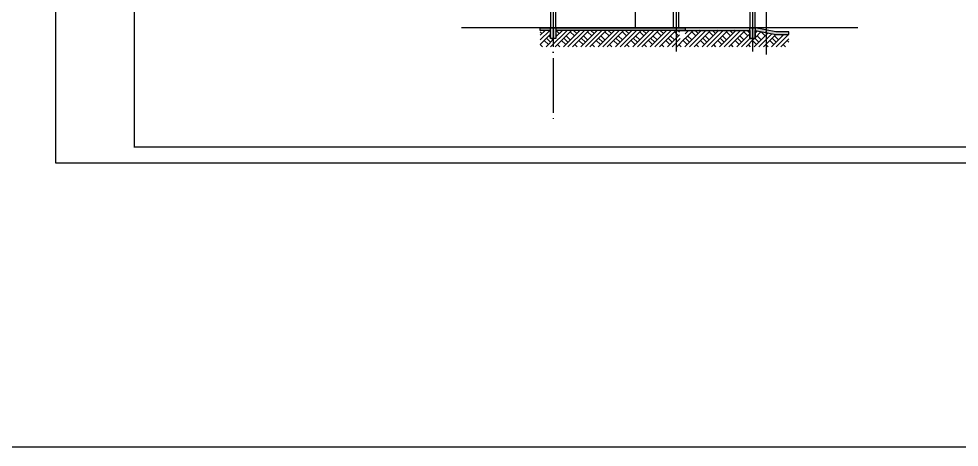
# Model space of a CAD drawing. Extents: x 522289 to 1051641, y 88514 to 354674.
# Drawn here: x 982720 to 1017180, y 182139 to 197844 of the extents above; entities that cross this region are included whole.
import ezdxf

# ---------------------------------------------------------------- set-up
doc = ezdxf.new("R2010")
doc.units = 0
doc.header["$LTSCALE"] = 1000
doc.header["$MEASUREMENT"] = 0
doc.linetypes.add('DOTE', pattern=[2.42, 2, -0.2, 0.02, -0.2])
for name, color, linetype in [('0-填充', 8, 'CONTINUOUS'), ('0-看线', 8, 'CONTINUOUS'), ('_0', 7, 'CONTINUOUS'), ('DOTE', 1, 'DOTE'), ('P-图框', 7, 'CONTINUOUS'), ('PUB_TITLE', 4, 'CONTINUOUS'), ('WINDOW', 4, 'CONTINUOUS')]:
    doc.layers.add(name, color=color, linetype=linetype)

# ---------------------------------------------------------------- blocks, each defined once
blk = doc.blocks.new('TQ1')
at = {"layer": 'P-图框'}
blk.add_lwpolyline([(804709, 185021), (846709, 185021), (846709, 214721), (804709, 214721)], close=True, dxfattribs=at)
at = {"layer": 'P-图框', "linetype": 'Continuous', "const_width": 40}
blk.add_lwpolyline([(807209, 185521), (846209, 185521), (846209, 214221), (807209, 214221)], close=True, dxfattribs=at)

msp = doc.modelspace()

# ---------------------------------------------------------------- hatches: boundary and pattern name
at = {"layer": '0-填充'}
h = msp.add_hatch(dxfattribs=at)
h.set_pattern_fill('夯实土壤', color=256, scale=80)
h.set_pattern_definition([(45, (239763.9, -840.83), (-317.9152, 317.9152), []), (45, (239931.9, -840.83), (-317.9152, 317.9152), []), (45, (240099.9, -840.83), (-317.9152, 317.9152), []), (135, (239763.9, -840.83), (-317.9152, -317.9152), [212, -237.6]), (135, (239847.9, -756.83), (-317.9152, -317.9152), [212, -237.6]), (135, (239931.9, -672.83), (-317.9152, -317.9152), [212, -237.6])])
h.paths.add_polyline_path([(1001828, 197419), (1002204, 197419), (1002204, 197119), (1002404, 197119), (1002404, 197419), (1006934, 197419), (1006934, 197119), (1007134, 197119), (1007134, 197419), (1009504, 197419), (1009504, 197119), (1009704, 197119), (1009704, 197419), (1010460, 197269), (1010936, 197269), (1010936, 196819), (1001828, 196819)])
at = {"layer": '_0'}
h = msp.add_hatch(color=256, dxfattribs=at)
h.dxf.hatch_style = 1
h.paths.add_polyline_path([(1006804, 197519), (1006804, 197419), (1007134, 197419), (1009504, 197419), (1009504, 197519)])
h.paths.add_polyline_path([(1006804, 197419), (1006804, 197519), (1001828, 197519), (1001828, 197419), (1002204, 197419), (1002204, 197119), (1002404, 197119), (1002404, 197419)])
h = msp.add_hatch(color=256, dxfattribs=at)
h.dxf.hatch_style = 1
h.paths.add_polyline_path([(1009704, 197419), (1009704, 197519), (1009604, 197519), (1009604, 197119), (1009704, 197119)])
h.paths.add_polyline_path([(1009604, 197519), (1009504, 197519), (1009504, 197119), (1009604, 197119)])
h.paths.add_polyline_path([(1010104, 197440), (1009704, 197519), (1009704, 197419), (1010104, 197340)])
h.paths.add_polyline_path([(1010936, 197369), (1010460, 197369), (1010104, 197440), (1010104, 197340), (1010460, 197269), (1010936, 197269)])

# ---------------------------------------------------------------- linework, layer by layer
at = {"layer": '0-看线', "color": 8}
msp.add_lwpolyline([(1006704, 201919), (1006704, 197519)], dxfattribs=at)
at = {"layer": '_0', "color": 8}
msp.add_line((1005304, 222919), (1005304, 197519), dxfattribs=at)
at = {"layer": '_0'}
msp.add_line((1013461, 197519), (998948, 197519), dxfattribs=at)
for points in [[(742335, 354674), (1051641, 354674), (1051641, 182139), (742335, 182139)], [(1002204, 197519), (1002404, 197519), (1002404, 222419), (1002204, 222419)], [(1006704, 197519), (1006904, 197519), (1006904, 201619), (1006704, 201619)], [(1001828, 197419), (1001828, 197519), (1007134, 197519), (1007134, 197419), (1002404, 197419), (1002404, 197119), (1002204, 197119), (1002204, 197419)], [(1002204, 197519), (1002404, 197519), (1002404, 197119), (1002204, 197119)], [(1010460, 197369), (1009704, 197519), (1009704, 197519), (1006804, 197519), (1006804, 197419), (1007134, 197419), (1009504, 197419), (1009504, 197119), (1009704, 197119), (1009704, 197419), (1010460, 197269), (1010936, 197269), (1010936, 197369)], [(1009504, 197519), (1009704, 197519), (1009704, 197119), (1009504, 197119)]]:
    msp.add_lwpolyline(points, close=True, dxfattribs=at)
at = {"layer": 'DOTE', "color": 1, "linetype": 'DOTE'}
for points in [[(1006804, 225269), (1006804, 196509)], [(1009604, 225269), (1009604, 196509)], [(1010104, 225269), (1010104, 196532)], [(1002304, 223019), (1002304, 194131)], [(1010104, 221346), (1010104, 196532)]]:
    msp.add_lwpolyline(points, dxfattribs=at)
at = {"layer": 'PUB_TITLE'}
msp.add_lwpolyline([(984064, 192567), (1032574, 192567), (1032574, 226871), (984064, 226871)], close=True, dxfattribs=at)
at = {"layer": 'WINDOW'}
msp.add_lwpolyline([(1009704, 197519), (1009704, 200519), (1009504, 200519), (1009504, 197519)], close=True, dxfattribs=at)
msp.add_lwpolyline([(1009604, 200519), (1009604, 197519)], dxfattribs=at)

# ---------------------------------------------------------------- block references
at = {"layer": 'P-图框', "xscale": 1.155, "yscale": 1.155, "zscale": 1.155}
msp.add_blockref('TQ1', (54624, -21132), dxfattribs=at)

doc.saveas('drawing.dxf')
